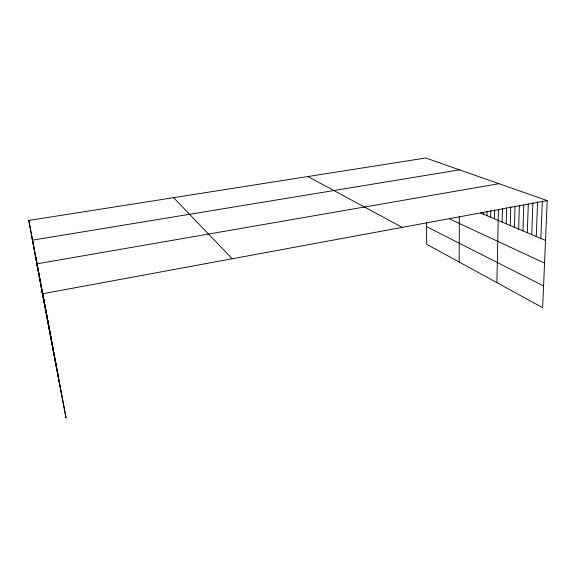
<?xml version="1.0" encoding="UTF-8"?>
<svg xmlns="http://www.w3.org/2000/svg" width="576" height="576" viewBox="0 0 576 576"><rect width="100%" height="100%" fill="white"/><g stroke="black" fill="none" stroke-linecap="round" stroke-linejoin="round"><path stroke-width="0.86" d="M459.173 262.03L459.331 216.209M483.35 214.142L483.379 212.35M486.979 215.676L487.051 211.176M490.658 217.231L490.781 210.161M494.395 218.815L494.568 209.916M496.894 282.658L498.413 209.671M502.157 222.098L502.452 208.886M506.182 223.805L506.578 207.835M510.278 225.533L510.768 206.77M514.433 227.297L515.03 206.194M518.659 229.082L519.379 205.171M522.95 230.904L523.786 205.027M527.314 232.747L528.3 203.983M531.749 234.626L532.901 202.759M536.263 236.534L537.588 201.751M540.842 238.471L542.333 201.629M547.2 200.599L42.394 293.803L28.8 220.45L425.686 157.997L547.2 200.599L542.65 307.678L426.672 244.26L426.427 222.782M498.953 183.686L36.842 263.844L58.464 377.395M32.45 240.163L459.482 169.848M480.492 212.926L545.508 240.444M449.806 219.067L544.543 263.095M426.47 226.606L543.571 285.948M307.85 176.537L402.271 227.362M173.614 197.662L232.171 258.768M28.8 220.45L39.42 276.264M39.751 277.985L40.579 282.348M40.91 284.083L41.242 285.818M42.062 290.153L42.394 291.881M42.725 293.602L66.053 418.003L41.292 287.856M32.09 238.219L52.402 344.952M43.538 297.907L61.286 393.012M35.669 256.543L36.022 258.444M36.144 259.085L36.626 261.677M36.749 262.332L37.116 264.319M37.238 264.996L37.75 267.703M37.872 268.387L38.261 270.475M38.657 272.592L38.923 274.025M39.053 274.745L39.463 276.926M39.6 277.668L40.579 282.938M40.723 283.702L41.155 286.042M41.306 286.826L42.35 292.464M42.502 293.285L56.261 366.61"/></g></svg>
